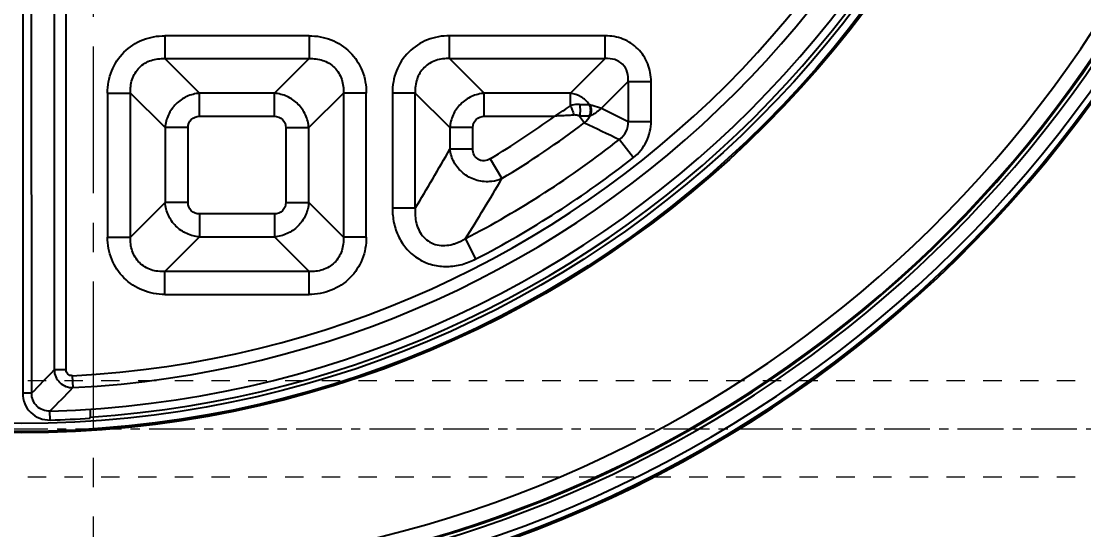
# Model space of a CAD drawing. Header units: millimetres. Extents: x 2141 to 4292, y -4498 to 2648.
# Drawn here: x 3549.1 to 3637.2, y -876.1 to -833.9 of the extents above; entities that cross this region are included whole.
import ezdxf

# ---------------------------------------------------------------- set-up
doc = ezdxf.new("R2010")
doc.units = ezdxf.units.MM
doc.header["$LTSCALE"] = 16.335
doc.header["$PDMODE"] = 3
doc.header["$PDSIZE"] = 0.3125
doc.linetypes.add('CENTER', pattern=[0.6, 0.375, -0.075, 0.075, -0.075])
doc.linetypes.add('HIDDEN', pattern=[0.2, 0.1, -0.1])
doc.layers.get('0').update_dxf_attribs({"linetype": 'CONTINUOUS'})
doc.layers.get('Defpoints').update_dxf_attribs({"linetype": 'CONTINUOUS'})
doc.layers.add('11', color=7, linetype='CONTINUOUS')
doc.layers.add('center', color=1, linetype='CENTER', lineweight=9)
doc.layers.add('cool', color=153, linetype='HIDDEN', lineweight=9)
doc.styles.get("Standard").update_dxf_attribs({"font": 'txt', "width": 0.8})
doc.dimstyles.get("Standard").update_dxf_attribs({"dimtxt": 0.15625, "dimasz": 0.1875, "dimexe": 0.125, "dimexo": 0.0625, "dimtad": 0, "dimtih": 1, "dimtoh": 1, "dimdsep": 46, "dimtxsty": 'Standard', "dimcen": 0.09, "dimadec": 0, "dimazin": 0, "dimtp": 0.01, "dimtm": 0.01, "dimtfac": 1, "dimtofl": 0, "dimtmove": 0, "dimatfit": 3, "dimfxl": 0, "dimtolj": 1, "dimarcsym": 0})

# ---------------------------------------------------------------- blocks, each defined once
blk = doc.blocks.new('*D98')
at = {"color": 4, "lineweight": -2}
blk.add_line((3655.481, -841.718), (3724.555, -841.718), dxfattribs=at)
at = {"layer": 'Defpoints', "color": 0}
for p in [(3555.085, -785.718), (3655.481, -841.718), (3724.555, -841.718)]:
    blk.add_point(p, dxfattribs=at)
at = {"color": 6, "insert": (3731.888, -841.718), "char_height": 5, "attachment_point": 5}
blk.add_mtext('\\A1;56.00', dxfattribs=at)
blk = doc.blocks.new('*D99')
at = {"color": 4, "lineweight": -2}
blk.add_line((3681.593, -867.718), (3724.555, -867.718), dxfattribs=at)
at = {"layer": 'Defpoints', "color": 0}
for p in [(3555.085, -785.718), (3681.593, -867.718), (3724.555, -867.718)]:
    blk.add_point(p, dxfattribs=at)
at = {"color": 6, "insert": (3731.888, -867.718), "char_height": 5, "attachment_point": 5}
blk.add_mtext('\\A1;82.00', dxfattribs=at)
blk = doc.blocks.new('*D100')
at = {"color": 4, "lineweight": -2}
blk.add_line((3591.485, -893.718), (3724.555, -893.718), dxfattribs=at)
at = {"layer": 'Defpoints', "color": 0}
for p in [(3555.085, -785.718), (3591.485, -893.718), (3724.555, -893.718)]:
    blk.add_point(p, dxfattribs=at)
at = {"color": 6, "insert": (3732.888, -893.718), "char_height": 5, "attachment_point": 5}
blk.add_mtext('\\A1;108.00', dxfattribs=at)
blk = doc.blocks.new('*D101')
at = {"color": 4, "lineweight": -2}
blk.add_line((3692.385, -903.718), (3724.555, -903.718), dxfattribs=at)
at = {"layer": 'Defpoints', "color": 0}
for p in [(3555.085, -785.718), (3692.385, -903.718), (3724.555, -903.718)]:
    blk.add_point(p, dxfattribs=at)
at = {"color": 6, "insert": (3732.555, -903.718), "char_height": 5, "attachment_point": 5}
blk.add_mtext('\\A1;118.00', dxfattribs=at)
blk = doc.blocks.new('*D107')
at = {"color": 4, "lineweight": -2}
blk.add_line((3555.085, -945.719), (3555.085, -950.182), dxfattribs=at)
at = {"layer": 'Defpoints', "color": 0}
for p in [(3555.085, -785.718), (3555.085, -945.719), (3555.085, -950.182)]:
    blk.add_point(p, dxfattribs=at)
at = {"color": 6, "insert": (3555.085, -955.182), "char_height": 5, "attachment_point": 5, "rotation": 90}
blk.add_mtext('\\A1;0.00', dxfattribs=at)
blk = doc.blocks.new('*D108')
at = {"color": 4, "lineweight": -2}
blk.add_line((3587.085, -898.118), (3587.085, -950.182), dxfattribs=at)
at = {"layer": 'Defpoints', "color": 0}
for p in [(3555.085, -785.718), (3587.085, -898.118), (3587.085, -950.182)]:
    blk.add_point(p, dxfattribs=at)
at = {"color": 6, "insert": (3587.085, -957.516), "char_height": 5, "attachment_point": 5, "rotation": 90}
blk.add_mtext('\\A1;32.00', dxfattribs=at)
blk = doc.blocks.new('*D109')
at = {"color": 4, "lineweight": -2}
blk.add_line((3651.081, -846.118), (3651.081, -950.182), dxfattribs=at)
at = {"layer": 'Defpoints', "color": 0}
for p in [(3555.085, -785.718), (3651.081, -846.118), (3651.081, -950.182)]:
    blk.add_point(p, dxfattribs=at)
at = {"color": 6, "insert": (3651.081, -957.516), "char_height": 5, "attachment_point": 5, "rotation": 90}
blk.add_mtext('\\A1;96.00', dxfattribs=at)
blk = doc.blocks.new('*D110')
at = {"color": 4, "lineweight": -2}
blk.add_line((3683.585, -912.518), (3683.585, -950.182), dxfattribs=at)
at = {"layer": 'Defpoints', "color": 0}
for p in [(3555.085, -785.718), (3683.585, -912.518), (3683.585, -950.182)]:
    blk.add_point(p, dxfattribs=at)
at = {"color": 6, "insert": (3683.585, -959.182), "char_height": 5, "attachment_point": 5, "rotation": 90}
blk.add_mtext('\\A1;128.50', dxfattribs=at)
blk = doc.blocks.new('*D121')
at = {"color": 4, "lineweight": -2}
blk.add_line((3455.659, -841.718), (3385.615, -841.718), dxfattribs=at)
at = {"layer": 'Defpoints', "color": 0}
for p in [(3555.085, -785.718), (3385.615, -841.718), (3455.659, -841.718)]:
    blk.add_point(p, dxfattribs=at)
at = {"color": 6, "insert": (3378.282, -841.718), "char_height": 5, "attachment_point": 5}
blk.add_mtext('\\A1;56.00', dxfattribs=at)
blk = doc.blocks.new('*D122')
at = {"color": 4, "lineweight": -2}
blk.add_line((3428.576, -867.718), (3385.615, -867.718), dxfattribs=at)
at = {"layer": 'Defpoints', "color": 0}
for p in [(3555.085, -785.718), (3385.615, -867.718), (3428.576, -867.718)]:
    blk.add_point(p, dxfattribs=at)
at = {"color": 6, "insert": (3378.282, -867.718), "char_height": 5, "attachment_point": 5}
blk.add_mtext('\\A1;82.00', dxfattribs=at)
blk = doc.blocks.new('*D123')
at = {"color": 4, "lineweight": -2}
blk.add_line((3518.685, -893.718), (3385.615, -893.718), dxfattribs=at)
at = {"layer": 'Defpoints', "color": 0}
for p in [(3555.085, -785.718), (3385.615, -893.718), (3518.685, -893.718)]:
    blk.add_point(p, dxfattribs=at)
at = {"color": 6, "insert": (3377.282, -893.718), "char_height": 5, "attachment_point": 5}
blk.add_mtext('\\A1;108.00', dxfattribs=at)
blk = doc.blocks.new('*D124')
at = {"color": 4, "lineweight": -2}
blk.add_line((3417.785, -903.718), (3385.615, -903.718), dxfattribs=at)
at = {"layer": 'Defpoints', "color": 0}
for p in [(3555.085, -785.718), (3385.615, -903.718), (3417.785, -903.718)]:
    blk.add_point(p, dxfattribs=at)
at = {"color": 6, "insert": (3377.615, -903.718), "char_height": 5, "attachment_point": 5}
blk.add_mtext('\\A1;118.00', dxfattribs=at)
blk = doc.blocks.new('*D128')
at = {"color": 4, "lineweight": -2}
blk.add_line((3523.085, -898.118), (3523.085, -950.182), dxfattribs=at)
at = {"layer": 'Defpoints', "color": 0}
for p in [(3555.085, -785.718), (3523.085, -898.118), (3523.085, -950.182)]:
    blk.add_point(p, dxfattribs=at)
at = {"color": 6, "insert": (3523.085, -957.516), "char_height": 5, "attachment_point": 5, "rotation": 90}
blk.add_mtext('\\A1;32.00', dxfattribs=at)
blk = doc.blocks.new('*D129')
at = {"color": 4, "lineweight": -2}
for p, q in [((3459.089, -846.118), (3459.089, -930.182)), ((3459.089, -930.182), (3460.059, -940.182)), ((3460.059, -940.182), (3460.059, -950.182))]:
    blk.add_line(p, q, dxfattribs=at)
at = {"layer": 'Defpoints', "color": 0}
for p in [(3555.085, -785.718), (3459.089, -846.118), (3460.059, -950.182)]:
    blk.add_point(p, dxfattribs=at)
at = {"color": 6, "insert": (3460.059, -957.516), "char_height": 5, "attachment_point": 5, "rotation": 90}
blk.add_mtext('\\A1;96.00', dxfattribs=at)
blk = doc.blocks.new('*D130')
at = {"color": 4, "lineweight": -2}
blk.add_line((3426.585, -912.518), (3426.585, -950.182), dxfattribs=at)
at = {"layer": 'Defpoints', "color": 0}
for p in [(3555.085, -785.718), (3426.585, -912.518), (3426.585, -950.182)]:
    blk.add_point(p, dxfattribs=at)
at = {"color": 6, "insert": (3426.585, -959.182), "char_height": 5, "attachment_point": 5, "rotation": 90}
blk.add_mtext('\\A1;128.50', dxfattribs=at)
blk = doc.blocks.new('4')
at = {"layer": '11', "color": 3, "linetype": 'Continuous'}
for p, q in [((-12.852, 216.652), (-13.724, 226.616)), ((12.852, 216.656), (13.724, 226.619)), ((-7, 208.127), (-7, 212.136)), ((7, 208.13), (7, 212.139))]:
    blk.add_line(p, q, dxfattribs=at)
for centre, radius, start, end in [((-8.743, 227.051), 5, 94.10934, 185), ((0.026, 105), 127.366, 85.91485, 94.10934), ((8.743, 227.055), 5, 355, 85.91485), ((-7.871, 217.088), 5, 185, 274.03007), ((7.871, 217.092), 5, 265.99628, 355), ((0.026, 105), 107.366, 85.99628, 94.03007), ((0.026, 105), 103.366, 86.13132, 93.8975)]:
    blk.add_arc(centre, radius, start, end, dxfattribs=at)

msp = doc.modelspace()

# ---------------------------------------------------------------- linework, layer by layer
at = {"layer": '11', "color": 7, "linetype": 'Continuous'}
for p, q in [((3549.202, -785.541), (3549.202, -864.775)), ((3549.945, -864.775), (3549.944, -785.541)), ((3551.815, -787.406), (3551.815, -862.829)), ((3552.804, -862.829), (3552.805, -787.41)), ((3572.949, -835.112), (3560.991, -835.112)), ((3560.991, -835.112), (3560.991, -837.013)), ((3572.949, -835.112), (3572.949, -837.013)), ((3597.516, -835.112), (3584.609, -835.112)), ((3584.609, -837.013), (3584.609, -835.112)), ((3597.516, -837.013), (3597.516, -835.112)), ((3560.991, -837.013), (3572.949, -837.013)), ((3560.991, -837.013), (3563.864, -839.886)), ((3570.076, -839.886), (3572.949, -837.013)), ((3584.609, -837.013), (3597.516, -837.013)), ((3584.609, -837.013), (3587.482, -839.886)), ((3594.643, -839.886), (3597.516, -837.013)), ((3599.417, -838.913), (3597.198, -841.132)), ((3599.417, -838.913), (3601.317, -838.913)), ((3599.417, -838.913), (3599.417, -842.219)), ((3601.317, -842.219), (3601.317, -838.913)), ((3556.24, -839.863), (3558.14, -839.863)), ((3556.24, -839.863), (3556.24, -851.821)), ((3561.013, -842.736), (3558.14, -839.863)), ((3558.14, -851.821), (3558.14, -839.863)), ((3570.076, -839.886), (3563.864, -839.886)), ((3563.864, -841.786), (3563.864, -839.886)), ((3570.076, -841.786), (3570.076, -839.886)), ((3575.799, -839.863), (3572.926, -842.736)), ((3577.7, -839.863), (3575.799, -839.863)), ((3575.799, -839.863), (3575.799, -851.821)), ((3577.7, -851.821), (3577.7, -839.863)), ((3581.758, -839.863), (3579.857, -839.863)), ((3579.857, -839.863), (3579.857, -849.408)), ((3584.631, -842.736), (3581.758, -839.863)), ((3581.758, -849.408), (3581.758, -839.863)), ((3594.643, -839.886), (3587.482, -839.886)), ((3587.482, -841.786), (3587.482, -839.886)), ((3594.643, -840.918), (3594.643, -839.886)), ((3595.384, -840.809), (3596.173, -840.809)), ((3597.198, -841.132), (3599.417, -842.219)), ((3563.864, -841.786), (3570.076, -841.786)), ((3587.482, -841.786), (3593.325, -841.786)), ((3596.172, -841.787), (3595.385, -841.786)), ((3595.385, -841.786), (3595.792, -842.323)), ((3599.417, -842.219), (3601.317, -842.219)), ((3562.914, -842.736), (3561.013, -842.736)), ((3561.013, -842.736), (3561.013, -848.948)), ((3562.914, -848.948), (3562.914, -842.736)), ((3571.026, -842.736), (3572.926, -842.736)), ((3571.026, -842.736), (3571.026, -848.948)), ((3572.926, -848.948), (3572.926, -842.736)), ((3586.531, -842.736), (3584.631, -842.736)), ((3584.631, -842.736), (3584.631, -844.513)), ((3586.531, -844.513), (3586.531, -842.736)), ((3598.692, -843.712), (3599.868, -845.205)), ((3586.531, -844.513), (3584.631, -844.513)), ((3587.972, -845.327), (3588.952, -846.955)), ((3558.14, -851.821), (3561.013, -848.948)), ((3562.914, -848.948), (3561.013, -848.948)), ((3571.026, -848.948), (3572.926, -848.948)), ((3572.926, -848.948), (3575.799, -851.821)), ((3581.758, -849.408), (3579.857, -849.408)), ((3570.076, -849.898), (3563.864, -849.898)), ((3563.864, -849.898), (3563.864, -851.799)), ((3570.076, -849.898), (3570.076, -851.799)), ((3556.24, -851.821), (3558.14, -851.821)), ((3563.864, -851.799), (3560.991, -854.672)), ((3563.864, -851.799), (3570.076, -851.799)), ((3572.949, -854.672), (3570.076, -851.799)), ((3577.7, -851.821), (3575.799, -851.821)), ((3586.791, -853.628), (3585.918, -851.94)), ((3572.949, -854.672), (3560.991, -854.672)), ((3560.991, -856.572), (3560.991, -854.672)), ((3572.949, -856.572), (3572.949, -854.672)), ((3560.991, -856.572), (3572.949, -856.572)), ((3552.804, -862.829), (3551.815, -862.829)), ((3553.317, -863.316), (3553.368, -864.304)), ((3549.945, -864.775), (3549.202, -864.775)), ((3551.484, -866.994), (3551.463, -866.251)), ((3554.805, -866.837), (3554.805, -866.752))]:
    msp.add_line(p, q, dxfattribs=at)
for radius in [87.342, 87.216, 86.564]:
    msp.add_circle((3549.081, -780.718), radius, dxfattribs=at)
for centre, radius, start, end in [((3549.081, -780.718), 85.566, 271.59517, 358.41514), ((3549.081, -780.718), 86.224, 273.80612, 358.41514), ((3549.081, -780.72), 82.705, 272.93581, 357.06419), ((3549.081, -780.72), 83.694, 272.93581, 357.06419), ((3555.111, -780.718), 102.032, 186.17935, 344.06282), ((3555.111, -780.718), 101.531, 186.1741, 343.11228), ((3555.111, -780.718), 102.166, 188.76886, 348.16522), ((3555.111, -780.718), 98.859, 201.24207, 347.83141), ((3555.111, -780.718), 100.057, 201.05603, 345.74083), ((3555.111, -780.718), 100.442, 200.91041, 342.92382), ((3555.111, -780.718), 100.141, 200.91041, 342.92304), ((3529.559, -743.462), 117.191, 302.96436, 303.73617), ((3549.081, -780.718), 75.411, 301.04547, 305.92336), ((3549.081, -780.718), 77.311, 301.04538, 307.17051), ((3756.59, -510.301), 368.91, 244.15909, 244.65859), ((3549.081, -780.718), 80.184, 297.34891, 308.22238), ((3431.878, -758.145), 175.479, 328.66252, 330.51576), ((3549.081, -780.718), 82.085, 297.34893, 308.22237), ((3434.223, -756.208), 179.377, 327.7448, 329.60868), ((3384.136, -703.514), 231.295, 315.79661, 316.46512), ((3383.809, -700.322), 235.882, 315.29621, 315.9578), ((3549.081, -780.718), 86.309, 271.59517, 273.80239)]:
    msp.add_arc(centre, radius, start, end, dxfattribs=at)
for points, knots in [([(3556.24, -839.863), (3556.24, -839.242), (3556.465, -837.986), (3557.509, -836.381), (3559.114, -835.337), (3560.37, -835.112), (3560.991, -835.112)], [0, 0, 0, 0, 0.250128, 0.500002, 0.74987, 1, 1, 1, 1]), ([(3572.949, -835.112), (3573.57, -835.112), (3574.826, -835.337), (3576.431, -836.381), (3577.475, -837.986), (3577.7, -839.242), (3577.7, -839.863)], [0, 0, 0, 0, 0.250128, 0.500002, 0.74987, 1, 1, 1, 1]), ([(3584.609, -835.112), (3583.988, -835.112), (3582.731, -835.338), (3581.126, -836.381), (3580.083, -837.986), (3579.857, -839.242), (3579.857, -839.863)], [0, 0, 0, 0, 0.250157, 0.500035, 0.749897, 1, 1, 1, 1]), ([(3601.317, -838.913), (3601.308, -838.416), (3601.14, -837.412), (3600.301, -836.129), (3599.017, -835.291), (3598.013, -835.12), (3597.516, -835.112)], [0, 0, 0, 0, 0.250134, 0.500026, 0.7499, 1, 1, 1, 1]), ([(3558.14, -839.863), (3558.118, -839.484), (3558.199, -838.703), (3558.81, -837.682), (3559.831, -837.072), (3560.612, -836.99), (3560.991, -837.013)], [0, 0, 0, 0, 0.24931, 0.500088, 0.750809, 1, 1, 1, 1]), ([(3572.949, -837.013), (3573.328, -836.99), (3573.916, -837.054), (3574.617, -837.375), (3575.227, -837.854), (3575.74, -838.704), (3575.823, -839.484), (3575.799, -839.863)], [0, 0, 0, 0, 0.248846, 0.374743, 0.500927, 0.751304, 1, 1, 1, 1]), ([(3584.609, -837.013), (3584.222, -836.989), (3583.441, -837.075), (3582.432, -837.687), (3581.821, -838.696), (3581.735, -839.477), (3581.758, -839.863)], [0, 0, 0, 0, 0.25377, 0.5, 0.746229, 1, 1, 1, 1]), ([(3599.417, -838.913), (3599.44, -838.651), (3599.399, -838.122), (3598.997, -837.433), (3598.308, -837.031), (3597.779, -836.99), (3597.516, -837.013)], [0, 0, 0, 0, 0.255865, 0.499999, 0.744132, 1, 1, 1, 1]), ([(3563.864, -839.886), (3563.503, -839.91), (3562.779, -840.097), (3561.864, -840.736), (3561.224, -841.651), (3561.038, -842.375), (3561.013, -842.736)], [0, 0, 0, 0, 0.24869, 0.500003, 0.751313, 1, 1, 1, 1]), ([(3572.926, -842.736), (3572.902, -842.375), (3572.715, -841.651), (3572.076, -840.736), (3571.161, -840.097), (3570.437, -839.91), (3570.076, -839.886)], [0, 0, 0, 0, 0.24869, 0.500003, 0.751313, 1, 1, 1, 1]), ([(3587.482, -839.886), (3587.12, -839.91), (3586.397, -840.097), (3585.482, -840.736), (3584.842, -841.651), (3584.656, -842.375), (3584.631, -842.736)], [0, 0, 0, 0, 0.24869, 0.500003, 0.751313, 1, 1, 1, 1]), ([(3596.173, -840.809), (3595.997, -840.556), (3595.539, -840.125), (3594.943, -839.917), (3594.643, -839.886)], [0, 0, 0, 0, 0.505655, 1, 1, 1, 1]), ([(3595.384, -840.809), (3595.324, -840.809), (3595.074, -840.816), (3594.823, -840.858), (3594.643, -840.918)], [0, 0, 0, 0, 0.241707, 1, 1, 1, 1]), ([(3594.643, -840.918), (3594.694, -841.043), (3594.784, -841.297), (3594.865, -841.555), (3594.901, -841.686)], [0, 0, 0, 0, 0.498008, 1, 1, 1, 1]), ([(3595.384, -840.809), (3595.417, -840.97), (3595.439, -841.298), (3595.418, -841.627), (3595.385, -841.786)], [0, 0, 0, 0, 0.501504, 1, 1, 1, 1]), ([(3596.173, -840.809), (3596.246, -840.959), (3596.321, -841.298), (3596.245, -841.635), (3596.173, -841.786)], [0, 0, 0, 0, 0.5, 1, 1, 1, 1]), ([(3596.225, -840.827), (3596.323, -840.85), (3596.652, -840.936), (3596.976, -841.04), (3597.198, -841.132)], [0, 0, 0, 0, 0.294613, 1, 1, 1, 1]), ([(3596.226, -840.827), (3596.3, -840.973), (3596.383, -841.301), (3596.317, -841.633), (3596.249, -841.78)], [0, 0, 0, 0, 0.503877, 1, 1, 1, 1]), ([(3597.198, -841.132), (3597.136, -841.189), (3596.842, -841.437), (3596.514, -841.64), (3596.249, -841.78)], [0, 0, 0, 0, 0.219281, 1, 1, 1, 1]), ([(3562.914, -842.736), (3562.914, -842.493), (3563.106, -841.978), (3563.621, -841.786), (3563.864, -841.786)], [0, 0, 0, 0, 0.500117, 1, 1, 1, 1]), ([(3570.076, -841.786), (3570.319, -841.786), (3570.834, -841.978), (3571.026, -842.493), (3571.026, -842.736)], [0, 0, 0, 0, 0.500117, 1, 1, 1, 1]), ([(3586.531, -842.736), (3586.531, -842.493), (3586.723, -841.978), (3587.238, -841.786), (3587.482, -841.786)], [0, 0, 0, 0, 0.500117, 1, 1, 1, 1]), ([(3594.904, -841.699), (3594.774, -841.707), (3594.248, -841.739), (3593.721, -841.762), (3593.325, -841.786)], [0, 0, 0, 0, 0.24639, 1, 1, 1, 1]), ([(3595.372, -841.77), (3595.338, -841.753), (3595.263, -841.733), (3595.109, -841.697), (3594.986, -841.68), (3594.904, -841.686)], [0, 0, 0, 0, 0.236842, 0.484722, 1, 1, 1, 1]), ([(3598.692, -843.712), (3598.925, -843.547), (3599.321, -843.095), (3599.431, -842.505), (3599.417, -842.219)], [0, 0, 0, 0, 0.500013, 1, 1, 1, 1]), ([(3599.868, -845.205), (3600.314, -844.854), (3601.059, -843.939), (3601.317, -842.787), (3601.317, -842.219)], [0, 0, 0, 0, 0.500008, 1, 1, 1, 1]), ([(3587.919, -847.216), (3587.53, -847.242), (3586.73, -847.141), (3585.679, -846.561), (3584.916, -845.647), (3584.673, -844.891), (3584.631, -844.513)], [0, 0, 0, 0, 0.250851, 0.504398, 0.755317, 1, 1, 1, 1]), ([(3587.972, -845.327), (3587.823, -845.408), (3587.573, -845.494), (3587.229, -845.482), (3586.985, -845.391), (3586.783, -845.228), (3586.595, -844.94), (3586.538, -844.682), (3586.531, -844.513)], [0, 0, 0, 0, 0.249283, 0.374749, 0.50004, 0.625485, 0.750813, 1, 1, 1, 1]), ([(3588.952, -846.956), (3588.872, -846.993), (3588.541, -847.127), (3588.186, -847.198), (3587.919, -847.216)], [0, 0, 0, 0, 0.248218, 1, 1, 1, 1]), ([(3563.864, -851.799), (3563.502, -851.774), (3562.778, -851.589), (3561.861, -850.95), (3561.223, -850.033), (3561.037, -849.309), (3561.013, -848.948)], [0, 0, 0, 0, 0.248747, 0.500042, 0.751306, 1, 1, 1, 1]), ([(3563.864, -849.898), (3563.621, -849.898), (3563.106, -849.706), (3562.914, -849.191), (3562.914, -848.948)], [0, 0, 0, 0, 0.500117, 1, 1, 1, 1]), ([(3572.926, -848.948), (3572.902, -849.31), (3572.717, -850.034), (3572.078, -850.951), (3571.161, -851.589), (3570.437, -851.774), (3570.076, -851.799)], [0, 0, 0, 0, 0.248747, 0.500042, 0.751306, 1, 1, 1, 1]), ([(3571.026, -848.948), (3571.026, -849.191), (3570.834, -849.706), (3570.319, -849.898), (3570.076, -849.898)], [0, 0, 0, 0, 0.500117, 1, 1, 1, 1]), ([(3579.857, -849.408), (3579.869, -849.821), (3579.944, -850.649), (3580.345, -851.836), (3581.048, -852.874), (3582.01, -853.682), (3583.168, -854.172), (3584.414, -854.306), (3585.651, -854.124), (3586.423, -853.814), (3586.791, -853.628)], [0, 0, 0, 0, 0.125119, 0.250062, 0.375157, 0.500179, 0.625152, 0.750127, 0.875042, 1, 1, 1, 1]), ([(3581.758, -849.409), (3581.724, -849.833), (3581.762, -850.49), (3582.06, -851.301), (3582.432, -851.844), (3582.951, -852.256), (3583.771, -852.564), (3584.449, -852.518), (3584.863, -852.407)], [0, 0, 0, 0, 0.24741, 0.372541, 0.498408, 0.624755, 0.751034, 1, 1, 1, 1]), ([(3560.991, -856.572), (3560.37, -856.572), (3559.114, -856.347), (3557.509, -855.303), (3556.465, -853.698), (3556.24, -852.442), (3556.24, -851.821)], [0, 0, 0, 0, 0.250128, 0.500002, 0.74987, 1, 1, 1, 1]), ([(3560.991, -854.672), (3560.611, -854.694), (3559.831, -854.613), (3558.81, -854.002), (3558.2, -852.981), (3558.118, -852.2), (3558.14, -851.821)], [0, 0, 0, 0, 0.24931, 0.500088, 0.750809, 1, 1, 1, 1]), ([(3577.7, -851.821), (3577.7, -852.442), (3577.475, -853.698), (3576.431, -855.303), (3574.826, -856.347), (3573.57, -856.572), (3572.949, -856.572)], [0, 0, 0, 0, 0.250128, 0.500002, 0.74987, 1, 1, 1, 1]), ([(3575.799, -851.821), (3575.822, -852.201), (3575.74, -852.981), (3575.129, -854.002), (3574.108, -854.612), (3573.328, -854.694), (3572.949, -854.672)], [0, 0, 0, 0, 0.24931, 0.500088, 0.750809, 1, 1, 1, 1]), ([(3584.863, -852.407), (3584.954, -852.382), (3585.322, -852.266), (3585.671, -852.093), (3585.918, -851.94)], [0, 0, 0, 0, 0.246244, 1, 1, 1, 1]), ([(3551.815, -862.829), (3551.819, -863.025), (3551.91, -863.421), (3552.264, -863.911), (3552.771, -864.239), (3553.171, -864.31), (3553.368, -864.304)], [0, 0, 0, 0, 0.249501, 0.500004, 0.750504, 1, 1, 1, 1]), ([(3553.317, -863.316), (3553.251, -863.317), (3553.118, -863.299), (3552.945, -863.195), (3552.832, -863.027), (3552.807, -862.895), (3552.804, -862.829)], [0, 0, 0, 0, 0.250037, 0.499988, 0.749995, 1, 1, 1, 1]), ([(3549.202, -864.775), (3549.202, -865.069), (3549.318, -865.664), (3549.827, -866.414), (3550.591, -866.902), (3551.189, -867.002), (3551.484, -866.994)], [0, 0, 0, 0, 0.24999, 0.499998, 0.750008, 1, 1, 1, 1]), ([(3551.463, -866.251), (3551.266, -866.26), (3550.866, -866.197), (3550.349, -865.878), (3550.015, -865.37), (3549.942, -864.971), (3549.945, -864.775)], [0, 0, 0, 0, 0.249758, 0.500054, 0.750289, 1, 1, 1, 1]), ([(3554.804, -866.108), (3554.799, -866.133), (3554.798, -866.209), (3554.797, -866.349), (3554.801, -866.538), (3554.803, -866.678), (3554.804, -866.752)], [0, 0, 0, 0, 0.121498, 0.348017, 0.653501, 1, 1, 1, 1])]:
    msp.add_open_spline(points, degree=3, knots=knots, dxfattribs=at)
for points in [[(3596.173, -840.809), (3596.19, -840.816), (3596.208, -840.822), (3596.225, -840.827)], [(3595.792, -842.323), (3595.972, -842.171), (3596.128, -841.985), (3596.248, -841.782)], [(3596.248, -841.782), (3596.223, -841.787), (3596.198, -841.789), (3596.172, -841.787)]]:
    msp.add_open_spline(points, degree=3, dxfattribs=at)
at = {"layer": 'center', "color": 1, "linetype": 'CENTER', "ltscale": 1.990336}
msp.add_line((3555.085, -945.719), (3555.085, -625.718), dxfattribs=at)
at = {"layer": 'cool', "ltscale": 0.932966}
for p, q in [((3409.415, -863.718), (3700.755, -863.718)), ((3409.415, -871.718), (3700.755, -871.718))]:
    msp.add_line(p, q, dxfattribs=at)
at = {"layer": 'cool', "color": 1, "linetype": 'CENTER', "ltscale": 0.621977}
msp.add_line((3395.085, -867.718), (3715.085, -867.718), dxfattribs=at)

# ---------------------------------------------------------------- block references
at = {"rotation": 237.4999999999838}
msp.add_blockref('4', (3466.568, -724.28), dxfattribs=at)

# ---------------------------------------------------------------- dimensions: what is measured, and where the dimension line sits
for feature_location, offset, dtype, origin, picture, middle in [((3518.685, -893.718), (-133.07, 0), 0, (3555.085, -785.718), '*D123', (3377.282, -893.718)), ((3417.785, -903.718), (-32.17, 0), 0, (3555.085, -785.718), '*D124', (3377.615, -903.718)), ((3455.659, -841.718), (-70.044, 0), 0, (3555.085, -785.718), '*D121', (3378.282, -841.718)), ((3428.576, -867.718), (-42.962, 0), 0, (3555.085, -785.718), '*D122', (3378.282, -867.718)), ((3426.585, -912.518), (0, -37.664), 1, (3555.085, -785.718), '*D130', (3426.585, -959.182)), ((3459.089, -846.118), (0.97, -104.064), 1, (3555.085, -785.718), '*D129', (3460.059, -957.516)), ((3523.085, -898.118), (0, -52.064), 1, (3555.085, -785.718), '*D128', (3523.085, -957.516)), ((3555.084955475, -945.719144368), (0, -4.463288827), 1, (3555.084955475, -785.718474448), '*D107', (3555.084955475, -955.182433196)), ((3655.481, -841.718), (69.074, 0), 0, (3555.085, -785.718), '*D98', (3731.888, -841.718)), ((3681.593, -867.718), (42.962, 0), 0, (3555.085, -785.718), '*D99', (3731.888, -867.718)), ((3591.485, -893.718), (133.07, 0), 0, (3555.085, -785.718), '*D100', (3732.888, -893.718)), ((3692.385, -903.718), (32.17, 0), 0, (3555.085, -785.718), '*D101', (3732.555, -903.718)), ((3587.085, -898.118), (0, -52.064), 1, (3555.085, -785.718), '*D108', (3587.085, -957.516)), ((3651.081, -846.118), (0, -104.064), 1, (3555.085, -785.718), '*D109', (3651.081, -957.516)), ((3683.585, -912.518), (0, -37.664), 1, (3555.085, -785.718), '*D110', (3683.585, -959.182))]:
    dim = msp.add_ordinate_dim(feature_location=feature_location, offset=offset, dtype=dtype, origin=origin, dimstyle='Standard', override={"dimtxt": 5, "dimasz": 5, "dimexe": 0, "dimexo": 0, "dimgap": 0, "dimtih": 0, "dimtoh": 0, "dimzin": 0, "dimcen": 0, "dimclrd": 4, "dimclre": 4, "dimclrt": 6, "dimadec": 2, "dimtp": 0, "dimtm": 0, "dimtzin": 0})
    dim.commit()
    dim.dimension.update_dxf_attribs({"geometry": picture, "text_midpoint": middle})

doc.saveas('drawing.dxf')
